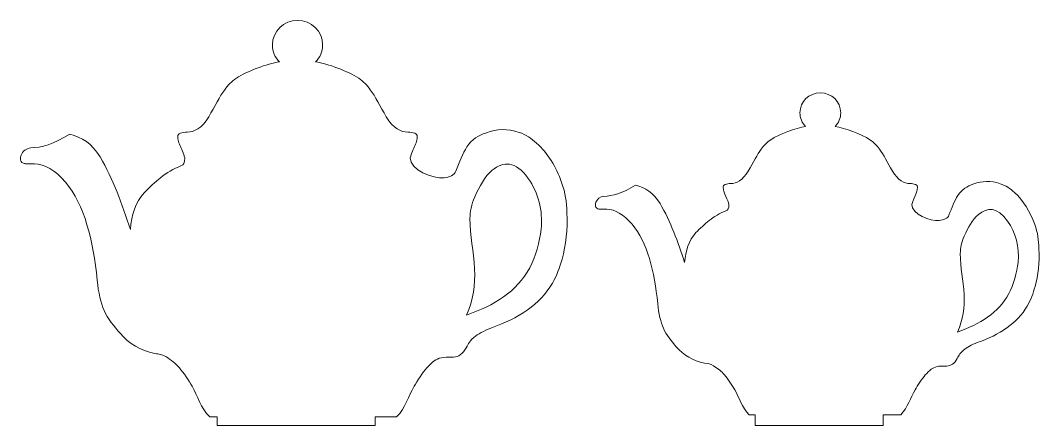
# Model space of a CAD drawing. Header units: centimetres. Extents: x -43 to 259, y -127 to -6.
# Drawn here: x -42.72 to 3.23, y -67.75 to -49.47 of the extents above; entities that cross this region are included whole.
import ezdxf

# ---------------------------------------------------------------- set-up
doc = ezdxf.new("R2010")
doc.units = ezdxf.units.CM
doc.header["$MEASUREMENT"] = 0
doc.layers.add('layer 1', color=7, linetype='Continuous')

msp = doc.modelspace()

# ---------------------------------------------------------------- linework, layer by layer
at = {"layer": 'layer 1', "color": 250, "lineweight": 20}
for points in [[(-34.1882, -67.35859), (-34.59695, -66.93723), (-34.72533, -66.42668), (-34.98221, -65.97302), (-34.98221, -65.97302), (-35.11727, -65.73449), (-35.3773, -65.35124), (-35.55092, -65.1505), (-35.55092, -65.1505), (-35.72934, -64.94417), (-35.93515, -64.77927), (-36.16549, -64.63904), (-36.16549, -64.63904), (-36.3687, -64.51535), (-36.44644, -64.53358), (-36.66444, -64.49239), (-36.66444, -64.49239), (-37.30955, -64.3704), (-37.81973, -64.05036), (-38.22898, -63.58233), (-38.22898, -63.58233), (-38.48056, -63.29458), (-38.79213, -62.90317), (-38.94319, -62.55788), (-38.94319, -62.55788), (-39.09794, -62.20413), (-39.20277, -61.75423), (-39.26104, -61.18496), (-39.26104, -61.18496), (-39.4456, -59.38199), (-39.82457, -57.79479), (-40.68896, -56.77042), (-40.68896, -56.77042), (-41.15818, -56.21435), (-41.632, -55.9532), (-42.09242, -55.9323), (-42.09242, -55.9323), (-42.21468, -55.92675), (-42.32582, -55.9519), (-42.44447, -55.93987), (-42.44447, -55.93987), (-42.50206, -55.93404), (-42.54924, -55.92327), (-42.58777, -55.90846), (-42.58777, -55.90846), (-42.6903, -55.86907), (-42.71521, -55.81025), (-42.72057, -55.69866), (-42.72057, -55.69866), (-42.72282, -55.6517), (-42.71546, -55.60108), (-42.69141, -55.54621), (-42.69141, -55.54621), (-42.61887, -55.38074), (-42.47764, -55.23751), (-42.24528, -55.22469), (-42.24528, -55.22469), (-41.78606, -55.19935), (-41.22834, -55.06443), (-40.49701, -54.5969), (-40.49701, -54.5969), (-39.96931, -54.74231), (-39.48245, -55.01957), (-39.13239, -55.622), (-39.13239, -55.622), (-38.54431, -56.63405), (-38.13402, -57.75542), (-37.76552, -58.90264), (-37.76552, -58.90264), (-37.71681, -58.24933), (-37.54174, -57.67387), (-37.13619, -57.24044), (-37.13619, -57.24044), (-36.93644, -57.027), (-36.62333, -56.74521), (-36.39963, -56.56532), (-36.39963, -56.56532), (-36.12615, -56.34544), (-35.82628, -56.15922), (-35.48616, -56.03275), (-35.48616, -56.03275), (-35.35832, -55.98522), (-35.30226, -55.90548), (-35.31421, -55.66652), (-35.31421, -55.66652), (-35.35773, -55.45355), (-35.46478, -55.27926), (-35.53684, -55.09304), (-35.53684, -55.09304), (-35.55816, -55.03798), (-35.58828, -54.9504), (-35.60857, -54.86564), (-35.60857, -54.86564), (-35.66527, -54.62899), (-35.60712, -54.5609), (-35.36086, -54.52432), (-35.36086, -54.52432), (-35.31144, -54.51697), (-35.25908, -54.51316), (-35.20738, -54.51249), (-35.20738, -54.51249), (-34.89693, -54.50838), (-34.54028, -54.33844), (-34.23278, -53.81713), (-34.23278, -53.81713), (-33.95637, -53.34851), (-33.73453, -52.89554), (-33.51097, -52.5963), (-33.51097, -52.5963), (-33.36397, -52.39956), (-33.19911, -52.21863), (-32.98644, -52.07707), (-32.98644, -52.07707), (-32.5158, -51.76382), (-31.58576, -51.41831), (-31.04472, -51.34184), (-31.04472, -51.34184), (-31.04472, -51.34184), (-31.0447, -51.3418), (-31.0447, -51.3418), (-31.0447, -51.3418), (-31.24102, -51.14279), (-31.3618, -50.8722), (-31.3618, -50.57402), (-31.3618, -50.57402), (-31.3618, -49.96276), (-30.85439, -49.46726), (-30.22845, -49.46726), (-30.22845, -49.46726), (-29.60251, -49.46726), (-29.0951, -49.96276), (-29.0951, -50.57402), (-29.0951, -50.57402), (-29.0951, -50.8722), (-29.21588, -51.14279), (-29.4122, -51.3418), (-29.4122, -51.3418), (-29.4122, -51.3418), (-29.41218, -51.34184), (-29.41218, -51.34184), (-29.41218, -51.34184), (-28.87114, -51.41831), (-27.9411, -51.76382), (-27.47046, -52.07707), (-27.47046, -52.07707), (-27.25779, -52.21863), (-27.09293, -52.39956), (-26.94593, -52.5963), (-26.94593, -52.5963), (-26.72237, -52.89554), (-26.50053, -53.34851), (-26.22412, -53.81713), (-26.22412, -53.81713), (-25.91663, -54.33844), (-25.55998, -54.50838), (-25.24952, -54.51249), (-25.24952, -54.51249), (-25.19782, -54.51316), (-25.14546, -54.51697), (-25.09604, -54.52432), (-25.09604, -54.52432), (-24.84978, -54.5609), (-24.79163, -54.62899), (-24.84833, -54.86564), (-24.84833, -54.86564), (-24.86862, -54.9504), (-24.89874, -55.03798), (-24.92006, -55.09304), (-24.92006, -55.09304), (-24.99212, -55.27926), (-25.09917, -55.45355), (-25.14269, -55.66652), (-25.14269, -55.66652), (-25.17073, -56.22702), (-24.09958, -56.62546), (-23.62361, -56.56604), (-23.62361, -56.56604), (-23.38123, -56.53577), (-23.1572, -56.46466), (-23.08508, -56.26735), (-23.08508, -56.26735), (-22.93298, -55.85114), (-22.78271, -55.47119), (-22.5905, -55.17869), (-22.5905, -55.17869), (-22.35114, -54.81445), (-22.10178, -54.67465), (-21.71151, -54.53469), (-21.71151, -54.53469), (-21.24658, -54.36791), (-20.76063, -54.33336), (-20.23582, -54.51876), (-20.23582, -54.51876), (-19.92107, -54.6299), (-19.69716, -54.78129), (-19.44655, -55.00639), (-19.44655, -55.00639), (-18.94559, -55.45641), (-18.57956, -56.05866), (-18.3198, -56.7807), (-18.3198, -56.7807), (-18.14732, -57.26024), (-18.10639, -57.63414), (-18.08323, -58.14571), (-18.08323, -58.14571), (-18.04879, -58.90676), (-18.12734, -59.60465), (-18.30245, -60.23391), (-18.30245, -60.23391), (-18.4061, -60.60634), (-18.54439, -60.99125), (-18.73643, -61.32438), (-18.73643, -61.32438), (-19.29536, -62.29398), (-20.28134, -62.91353), (-21.51005, -63.35461), (-21.51005, -63.35461), (-21.83632, -63.47173), (-22.08679, -63.61745), (-22.27747, -63.77997), (-22.27747, -63.77997), (-22.53392, -63.99855), (-22.52078, -64.08174), (-22.68072, -64.32903), (-22.68072, -64.32903), (-22.84219, -64.57862), (-23.04561, -64.67812), (-23.27988, -64.66247), (-23.27988, -64.66247), (-23.64208, -64.63824), (-23.89261, -64.69995), (-24.0634, -64.83039), (-24.0634, -64.83039), (-24.18066, -64.91996), (-24.2919, -65.0269), (-24.39879, -65.1505), (-24.39879, -65.1505), (-24.57239, -65.35124), (-24.83244, -65.73449), (-24.9675, -65.97302), (-24.9675, -65.97302), (-25.22438, -66.42668), (-25.35277, -66.93723), (-25.76152, -67.35859), (-25.76152, -67.35859), (-25.76152, -67.35859), (-26.73204, -67.35859), (-26.73204, -67.35859), (-26.73204, -67.35859), (-26.73204, -67.35859), (-26.73205, -67.75059), (-26.73205, -67.75059), (-26.73205, -67.75059), (-26.73205, -67.75059), (-33.84563, -67.75059), (-33.84563, -67.75059), (-33.84563, -67.75059), (-33.84563, -67.75059), (-33.84563, -67.35859), (-33.84563, -67.35859), (-33.84563, -67.35859), (-33.84563, -67.35859), (-34.1882, -67.35859), (-34.1882, -67.35859)], [(-9.87096, -67.25657), (-10.20274, -66.91458), (-10.30695, -66.50021), (-10.51545, -66.132), (-10.51545, -66.132), (-10.62508, -65.9384), (-10.83614, -65.62735), (-10.97707, -65.46442), (-10.97707, -65.46442), (-11.12189, -65.29696), (-11.28895, -65.16312), (-11.47591, -65.04931), (-11.47591, -65.04931), (-11.64085, -64.94891), (-11.70395, -64.96371), (-11.88089, -64.93028), (-11.88089, -64.93028), (-12.40453, -64.83127), (-12.81864, -64.57152), (-13.15082, -64.19165), (-13.15082, -64.19165), (-13.35503, -63.95811), (-13.60792, -63.64042), (-13.73053, -63.36017), (-13.73053, -63.36017), (-13.85614, -63.07306), (-13.94123, -62.70791), (-13.98853, -62.24587), (-13.98853, -62.24587), (-14.13833, -60.78253), (-14.44594, -59.49432), (-15.14755, -58.6629), (-15.14755, -58.6629), (-15.52842, -58.21159), (-15.91301, -57.99963), (-16.28673, -57.98267), (-16.28673, -57.98267), (-16.38597, -57.97816), (-16.47617, -57.99858), (-16.57248, -57.98881), (-16.57248, -57.98881), (-16.61922, -57.98408), (-16.65752, -57.97533), (-16.6888, -57.96332), (-16.6888, -57.96332), (-16.77202, -57.93135), (-16.79224, -57.8836), (-16.79659, -57.79303), (-16.79659, -57.79303), (-16.79841, -57.75492), (-16.79244, -57.71384), (-16.77292, -57.6693), (-16.77292, -57.6693), (-16.71404, -57.535), (-16.59941, -57.41876), (-16.4108, -57.40835), (-16.4108, -57.40835), (-16.03806, -57.38778), (-15.58537, -57.27828), (-14.99175, -56.89882), (-14.99175, -56.89882), (-14.56342, -57.01683), (-14.16825, -57.24187), (-13.8841, -57.73082), (-13.8841, -57.73082), (-13.40677, -58.55222), (-13.07374, -59.46236), (-12.77463, -60.39348), (-12.77463, -60.39348), (-12.73509, -59.86324), (-12.59299, -59.39618), (-12.26381, -59.04439), (-12.26381, -59.04439), (-12.10167, -58.87116), (-11.84753, -58.64244), (-11.66595, -58.49644), (-11.66595, -58.49644), (-11.44397, -58.31798), (-11.20058, -58.16684), (-10.9245, -58.0642), (-10.9245, -58.0642), (-10.82074, -58.02562), (-10.77523, -57.9609), (-10.78493, -57.76695), (-10.78493, -57.76695), (-10.82026, -57.5941), (-10.90715, -57.45264), (-10.96564, -57.3015), (-10.96564, -57.3015), (-10.98294, -57.25681), (-11.0074, -57.18572), (-11.02386, -57.11693), (-11.02386, -57.11693), (-11.06988, -56.92486), (-11.02268, -56.8696), (-10.8228, -56.8399), (-10.8228, -56.8399), (-10.78269, -56.83394), (-10.74019, -56.83085), (-10.69822, -56.83031), (-10.69822, -56.83031), (-10.44623, -56.82697), (-10.15674, -56.68904), (-9.90715, -56.26593), (-9.90715, -56.26593), (-9.68279, -55.88559), (-9.50272, -55.51794), (-9.32126, -55.27507), (-9.32126, -55.27507), (-9.20194, -55.11539), (-9.06813, -54.96854), (-8.89551, -54.85365), (-8.89551, -54.85365), (-8.5135, -54.59941), (-7.75859, -54.31898), (-7.31944, -54.25692), (-7.31944, -54.25692), (-7.31944, -54.25692), (-7.31942, -54.25688), (-7.31942, -54.25688), (-7.31942, -54.25688), (-7.47877, -54.09536), (-7.57681, -53.87574), (-7.57681, -53.63373), (-7.57681, -53.63373), (-7.57681, -53.13762), (-7.16495, -52.73545), (-6.65688, -52.73545), (-6.65688, -52.73545), (-6.14881, -52.73545), (-5.73695, -53.13762), (-5.73695, -53.63373), (-5.73695, -53.63373), (-5.73695, -53.87574), (-5.83499, -54.09536), (-5.99434, -54.25688), (-5.99434, -54.25688), (-5.99434, -54.25688), (-5.99433, -54.25692), (-5.99433, -54.25692), (-5.99433, -54.25692), (-5.55517, -54.31898), (-4.80027, -54.59941), (-4.41825, -54.85365), (-4.41825, -54.85365), (-4.24563, -54.96854), (-4.11182, -55.11539), (-3.9925, -55.27507), (-3.9925, -55.27507), (-3.81104, -55.51794), (-3.63097, -55.88559), (-3.40662, -56.26593), (-3.40662, -56.26593), (-3.15702, -56.68904), (-2.86753, -56.82697), (-2.61554, -56.83031), (-2.61554, -56.83031), (-2.57358, -56.83085), (-2.53107, -56.83394), (-2.49096, -56.8399), (-2.49096, -56.8399), (-2.29108, -56.8696), (-2.24388, -56.92486), (-2.2899, -57.11693), (-2.2899, -57.11693), (-2.30637, -57.18572), (-2.33082, -57.25681), (-2.34813, -57.3015), (-2.34813, -57.3015), (-2.40661, -57.45264), (-2.49351, -57.5941), (-2.52883, -57.76695), (-2.52883, -57.76695), (-2.55159, -58.22187), (-1.68215, -58.54525), (-1.29581, -58.49702), (-1.29581, -58.49702), (-1.09907, -58.47246), (-0.91723, -58.41474), (-0.85869, -58.2546), (-0.85869, -58.2546), (-0.73523, -57.91679), (-0.61326, -57.60841), (-0.45725, -57.37101), (-0.45725, -57.37101), (-0.26296, -57.07538), (-0.06056, -56.96192), (0.25622, -56.84833), (0.25622, -56.84833), (0.6336, -56.71296), (1.02804, -56.68492), (1.45402, -56.83539), (1.45402, -56.83539), (1.7095, -56.9256), (1.89125, -57.04847), (2.09466, -57.23117), (2.09466, -57.23117), (2.50128, -57.59642), (2.79839, -58.08522), (3.00923, -58.67125), (3.00923, -58.67125), (3.14924, -59.06046), (3.18245, -59.36393), (3.20125, -59.77913), (3.20125, -59.77913), (3.22921, -60.39682), (3.16545, -60.96325), (3.02331, -61.47398), (3.02331, -61.47398), (2.93918, -61.77625), (2.82693, -62.08866), (2.67106, -62.35903), (2.67106, -62.35903), (2.21738, -63.14599), (1.41707, -63.64883), (0.41975, -64.00682), (0.41975, -64.00682), (0.15491, -64.10188), (-0.04839, -64.22016), (-0.20316, -64.35206), (-0.20316, -64.35206), (-0.41132, -64.52947), (-0.40066, -64.59699), (-0.53047, -64.79769), (-0.53047, -64.79769), (-0.66154, -65.00027), (-0.82665, -65.08102), (-1.01681, -65.06832), (-1.01681, -65.06832), (-1.3108, -65.04865), (-1.51415, -65.09874), (-1.65278, -65.20461), (-1.65278, -65.20461), (-1.74796, -65.27731), (-1.83825, -65.3641), (-1.92501, -65.46442), (-1.92501, -65.46442), (-2.06593, -65.62735), (-2.277, -65.9384), (-2.38663, -66.132), (-2.38663, -66.132), (-2.59514, -66.50021), (-2.69935, -66.91458), (-3.03112, -67.25657), (-3.03112, -67.25657), (-3.03112, -67.25657), (-3.81888, -67.25657), (-3.81888, -67.25657), (-3.81888, -67.25657), (-3.81888, -67.25657), (-3.81891, -67.75059), (-3.81891, -67.75059), (-3.81891, -67.75059), (-3.81891, -67.75059), (-9.59291, -67.75059), (-9.59291, -67.75059), (-9.59291, -67.75059), (-9.59291, -67.75059), (-9.59291, -67.25657), (-9.59291, -67.25657), (-9.59291, -67.25657), (-9.59291, -67.25657), (-9.87096, -67.25657), (-9.87096, -67.25657)]]:
    msp.add_open_spline(points, degree=3, knots=[0, 0, 0, 0, 0.01492537, 0.01492537, 0.01492537, 0.01492537, 0.02985075, 0.02985075, 0.02985075, 0.02985075, 0.04477612, 0.04477612, 0.04477612, 0.04477612, 0.05970149, 0.05970149, 0.05970149, 0.05970149, 0.07462687, 0.07462687, 0.07462687, 0.07462687, 0.08955224, 0.08955224, 0.08955224, 0.08955224, 0.10447761, 0.10447761, 0.10447761, 0.10447761, 0.11940299, 0.11940299, 0.11940299, 0.11940299, 0.13432836, 0.13432836, 0.13432836, 0.13432836, 0.14925373, 0.14925373, 0.14925373, 0.14925373, 0.1641791, 0.1641791, 0.1641791, 0.1641791, 0.17910448, 0.17910448, 0.17910448, 0.17910448, 0.19402985, 0.19402985, 0.19402985, 0.19402985, 0.20895522, 0.20895522, 0.20895522, 0.20895522, 0.2238806, 0.2238806, 0.2238806, 0.2238806, 0.23880597, 0.23880597, 0.23880597, 0.23880597, 0.25373134, 0.25373134, 0.25373134, 0.25373134, 0.26865672, 0.26865672, 0.26865672, 0.26865672, 0.28358209, 0.28358209, 0.28358209, 0.28358209, 0.29850746, 0.29850746, 0.29850746, 0.29850746, 0.31343284, 0.31343284, 0.31343284, 0.31343284, 0.32835821, 0.32835821, 0.32835821, 0.32835821, 0.34328358, 0.34328358, 0.34328358, 0.34328358, 0.35820896, 0.35820896, 0.35820896, 0.35820896, 0.37313433, 0.37313433, 0.37313433, 0.37313433, 0.3880597, 0.3880597, 0.3880597, 0.3880597, 0.40298507, 0.40298507, 0.40298507, 0.40298507, 0.41791045, 0.41791045, 0.41791045, 0.41791045, 0.43283582, 0.43283582, 0.43283582, 0.43283582, 0.44776119, 0.44776119, 0.44776119, 0.44776119, 0.46268657, 0.46268657, 0.46268657, 0.46268657, 0.47761194, 0.47761194, 0.47761194, 0.47761194, 0.49253731, 0.49253731, 0.49253731, 0.49253731, 0.50746269, 0.50746269, 0.50746269, 0.50746269, 0.52238806, 0.52238806, 0.52238806, 0.52238806, 0.53731343, 0.53731343, 0.53731343, 0.53731343, 0.55223881, 0.55223881, 0.55223881, 0.55223881, 0.56716418, 0.56716418, 0.56716418, 0.56716418, 0.58208955, 0.58208955, 0.58208955, 0.58208955, 0.59701493, 0.59701493, 0.59701493, 0.59701493, 0.6119403, 0.6119403, 0.6119403, 0.6119403, 0.62686567, 0.62686567, 0.62686567, 0.62686567, 0.64179104, 0.64179104, 0.64179104, 0.64179104, 0.65671642, 0.65671642, 0.65671642, 0.65671642, 0.67164179, 0.67164179, 0.67164179, 0.67164179, 0.68656716, 0.68656716, 0.68656716, 0.68656716, 0.70149254, 0.70149254, 0.70149254, 0.70149254, 0.71641791, 0.71641791, 0.71641791, 0.71641791, 0.73134328, 0.73134328, 0.73134328, 0.73134328, 0.74626866, 0.74626866, 0.74626866, 0.74626866, 0.76119403, 0.76119403, 0.76119403, 0.76119403, 0.7761194, 0.7761194, 0.7761194, 0.7761194, 0.79104478, 0.79104478, 0.79104478, 0.79104478, 0.80597015, 0.80597015, 0.80597015, 0.80597015, 0.82089552, 0.82089552, 0.82089552, 0.82089552, 0.8358209, 0.8358209, 0.8358209, 0.8358209, 0.85074627, 0.85074627, 0.85074627, 0.85074627, 0.86567164, 0.86567164, 0.86567164, 0.86567164, 0.88059701, 0.88059701, 0.88059701, 0.88059701, 0.89552239, 0.89552239, 0.89552239, 0.89552239, 0.91044776, 0.91044776, 0.91044776, 0.91044776, 0.92537313, 0.92537313, 0.92537313, 0.92537313, 0.94029851, 0.94029851, 0.94029851, 0.94029851, 0.95522388, 0.95522388, 0.95522388, 0.95522388, 0.97014925, 0.97014925, 0.97014925, 0.97014925, 1, 1, 1, 1], dxfattribs=at)
at = {"layer": 'layer 1', "color": 242, "lineweight": 20}
for points in [[(-22.45347, -58.40283), (-22.45371, -58.10596), (-22.38991, -57.77586), (-22.23492, -57.42877), (-22.23492, -57.42877), (-22.02485, -56.95836), (-21.79035, -56.51693), (-21.45126, -56.23148), (-21.45126, -56.23148), (-20.95961, -55.81763), (-20.38791, -55.80091), (-19.83054, -56.59585), (-19.83054, -56.59585), (-19.36754, -57.25623), (-19.15938, -58.01988), (-19.24806, -58.89245), (-19.24806, -58.89245), (-19.30428, -59.44558), (-19.50045, -60.13631), (-19.76108, -60.62771), (-19.76108, -60.62771), (-20.33264, -61.70536), (-21.37145, -62.33191), (-22.61005, -62.76556), (-22.61005, -62.76556), (-22.311, -62.08737), (-22.20562, -61.39501), (-22.24206, -60.67062), (-22.24206, -60.67062), (-22.28246, -59.86752), (-22.45284, -59.20704), (-22.45347, -58.40283)], [(-0.34602, -59.98782), (-0.34622, -59.74687), (-0.29443, -59.47895), (-0.16862, -59.19724), (-0.16862, -59.19724), (0.00188, -58.81545), (0.19223, -58.45717), (0.46746, -58.22549), (0.46746, -58.22549), (0.86653, -57.88959), (1.33057, -57.87603), (1.78298, -58.52122), (1.78298, -58.52122), (2.15879, -59.05721), (2.32775, -59.677), (2.25578, -60.38521), (2.25578, -60.38521), (2.21014, -60.83414), (2.05091, -61.39476), (1.83936, -61.7936), (1.83936, -61.7936), (1.37543, -62.66825), (0.53224, -63.17677), (-0.47311, -63.52874), (-0.47311, -63.52874), (-0.23038, -62.9783), (-0.14484, -62.41636), (-0.17442, -61.82842), (-0.17442, -61.82842), (-0.20721, -61.17661), (-0.34551, -60.64054), (-0.34602, -59.98782)]]:
    msp.add_open_spline(points, degree=3, knots=[0, 0, 0, 0, 0.11111111, 0.11111111, 0.11111111, 0.11111111, 0.22222222, 0.22222222, 0.22222222, 0.22222222, 0.33333333, 0.33333333, 0.33333333, 0.33333333, 0.44444444, 0.44444444, 0.44444444, 0.44444444, 0.55555556, 0.55555556, 0.55555556, 0.55555556, 0.66666667, 0.66666667, 0.66666667, 0.66666667, 0.77777778, 0.77777778, 0.77777778, 0.77777778, 1, 1, 1, 1], dxfattribs=at)

doc.saveas('drawing.dxf')
